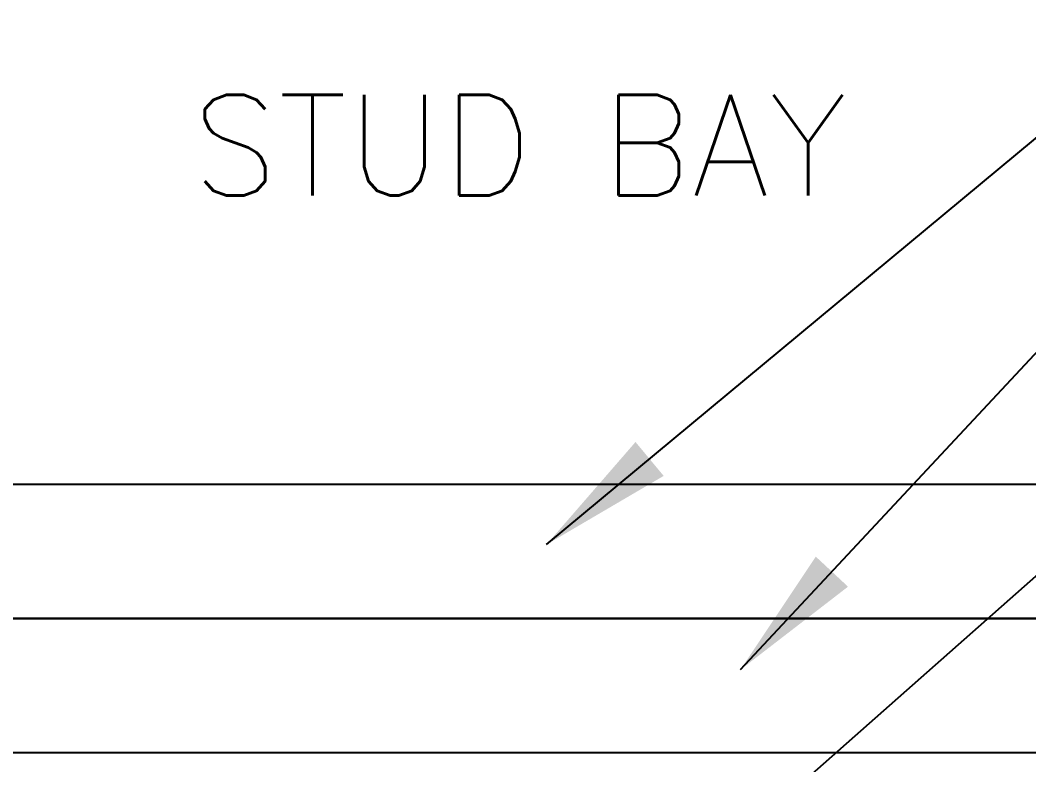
# Paper-space layout 'M&T INST' of a CAD drawing. Header units: inches. Extents: x 0.2 to 34.4, y 0.5 to 23.
# Drawn here: x 16.234 to 17.409, y 5.708 to 6.576 of the extents above; entities that cross this region are included whole.
import ezdxf

# ---------------------------------------------------------------- set-up
doc = ezdxf.new("R2010")
doc.units = ezdxf.units.IN
doc.header["$MEASUREMENT"] = 0
for name, color, linetype in [('D_DTTXT', 7, 'Continuous'), ('D_FRAMING', 84, 'Continuous'), ('Title Block', 7, 'Continuous')]:
    doc.layers.add(name, color=color, linetype=linetype)
doc.styles.add('SIMPLEX', font='simplex.shx', dxfattribs={"height": 0.09375})
doc.styles.get("Standard").update_dxf_attribs({"font": 'arial.ttf'})
doc.dimstyles.get("Standard").update_dxf_attribs({"dimtxt": 4, "dimasz": 6, "dimexe": 0.18, "dimexo": 0.0625, "dimgap": 0.09, "dimtad": 0, "dimtih": 1, "dimtoh": 1, "dimdec": 4, "dimzin": 0, "dimdsep": 46, "dimlunit": 4, "dimtxsty": 'Standard', "dimcen": 0.09, "dimadec": 0, "dimazin": 0, "dimtfac": 1, "dimtdec": 4, "dimtofl": 0, "dimtmove": 0, "dimatfit": 3, "dimfxl": 1, "dimtolj": 1, "dimtzin": 0, "dimarcsym": 0})

# ---------------------------------------------------------------- blocks, each defined once
blk = doc.blocks.new('MULTI MANIFOLD')
at = {"layer": 'D_FRAMING', "ltscale": 12}
for points in [[(-4.97145, -2.21473), (-4.97145, -2.33973), (-2.42978, -2.33973), (-2.42978, -2.21473)], [(-4.97145, -2.33973), (-4.97145, -2.46473), (-2.42978, -2.46473), (-2.42978, -2.33973)]]:
    blk.add_lwpolyline(points, close=True, dxfattribs=at)
at = {"layer": 'D_DTTXT', "insert": (-3.36587, -1.85154), "char_height": 0.09375, "width": 2.25, "attachment_point": 1, "style": 'SIMPLEX'}
blk.add_mtext('STUD BAY', dxfattribs=at)
at = {"layer": 'D_DTTXT'}
for points in [[(-3.03526, -2.27092), (-1.74951, -1.20296)], [(-2.85432, -2.38758), (-1.74951, -1.20296)], [(-2.91015, -2.59316), (-1.74951, -1.56717)], [(-2.62798, -2.64097), (-1.74951, -1.87703)]]:
    blk.add_leader(points, dimstyle='Standard', override={"dimasz": 0.125}, dxfattribs=at)

psp = doc.layouts.new('M&T INST')

# ---------------------------------------------------------------- block references
at = {"layer": 'Title Block', "xscale": 1.25, "yscale": 1.25, "zscale": 1.25}
psp.add_blockref('MULTI MANIFOLD', (20.6412, 8.8033), dxfattribs=at)

doc.saveas('drawing.dxf')
